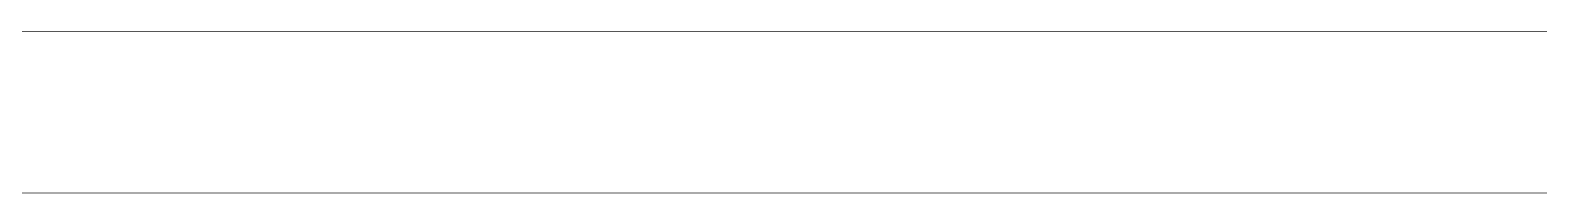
# Model space of a CAD drawing. Extents: x 47 to 362, y 46 to 259.
# Drawn here: x 149.4 to 203.6, y 142.2 to 148.1 of the extents above; entities that cross this region are included whole.
import ezdxf

# ---------------------------------------------------------------- set-up
doc = ezdxf.new("R2010")
doc.units = 0
doc.layers.add('Work', color=6, linetype='continuous')

msp = doc.modelspace()

# ---------------------------------------------------------------- linework, layer by layer
at = {"layer": 'Work', "color": 8, "linetype": 'continuous', "lineweight": 0}
for p, q in [((123.449514485976, 148.05730124487), (353.953558432297, 148.119742026407)), ((123.477485994242, 142.29035766572), (339.004810189113, 142.245680298826))]:
    msp.add_line(p, q, dxfattribs=at)

doc.saveas('drawing.dxf')
